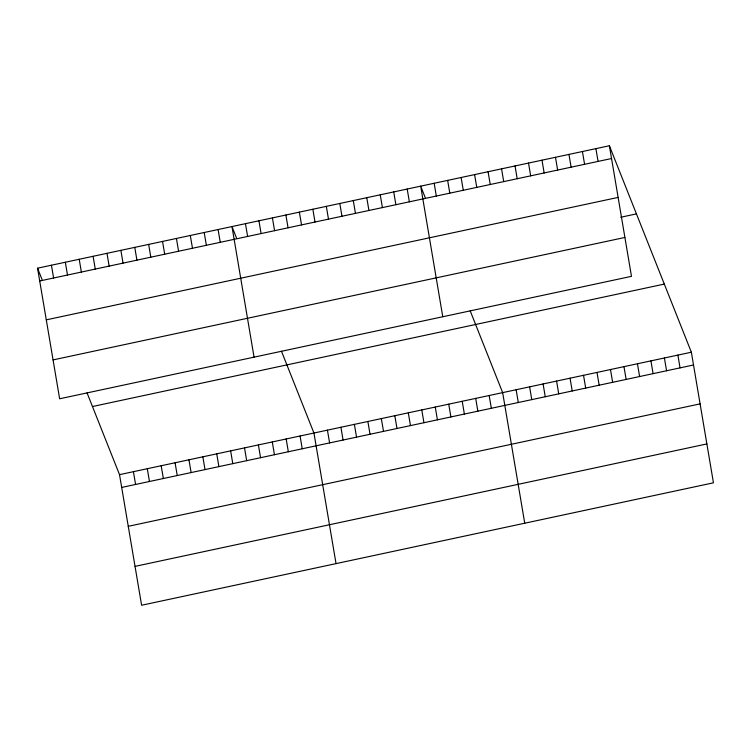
<?xml version="1.0" encoding="UTF-8"?>
<svg xmlns="http://www.w3.org/2000/svg" width="751" height="751" viewBox="0 0 751 751"><rect width="100%" height="100%" fill="white"/><g stroke="black" fill="none" stroke-linecap="round" stroke-linejoin="round"><path stroke-width="1.13" d="M609.39 145.75L631.478 276.34L59.639 398.781L37.55 268.191L609.39 145.75L691.361 352.219L713.45 482.809L141.61 605.25L119.522 474.66L87.05 392.876M39.709 280.977L611.549 158.527M46.29 319.851L618.12 197.41M620.711 217.255L636.435 213.885M53.058 359.907L624.898 237.457M92.476 406.526L664.306 284.085M119.522 474.66L691.361 352.219M121.69 487.437L693.52 364.995M128.261 526.32L700.101 403.869M135.039 566.376L706.879 443.925M425.188 197.513L420.682 186.154L442.771 316.744M470.182 310.839L502.654 392.623L524.742 523.212M236.481 237.917L231.975 226.567L254.063 357.147M281.475 351.243L313.946 433.027L336.035 563.616M37.55 268.191L42.056 279.55M677.881 355.101L680.049 367.887M664.4 357.992L666.569 370.769M650.929 360.874L653.088 373.651M637.449 363.766L639.608 376.542M595.909 148.632L598.068 161.418M623.968 366.648L626.127 379.424M582.429 151.524L584.588 164.3M610.488 369.539L612.647 382.315M568.948 154.406L571.107 167.191M597.007 372.421L599.167 385.197M555.468 157.297L557.636 170.073M583.527 375.303L585.696 388.089M541.997 160.179L544.156 172.965M570.056 378.194L572.215 390.971M528.516 163.07L530.675 175.847M556.575 381.076L558.735 393.862M515.036 165.952L517.195 178.729M543.095 383.968L545.254 396.744M501.555 168.844L503.714 181.62M529.615 386.849L531.774 399.635M488.075 171.726L490.234 184.502M516.134 389.741L518.293 402.517M474.594 174.617L476.763 187.393M461.114 177.499L463.283 190.275M489.173 395.514L491.342 408.291M447.643 180.381L449.802 193.167M475.702 398.396L477.861 411.173M434.162 183.272L436.322 196.049M462.222 401.287L464.381 414.064M448.741 404.169L450.9 416.946M407.202 189.045L409.361 201.822M435.261 407.051L437.42 419.837M393.721 191.927L395.88 204.704M421.78 409.943L423.94 422.719M380.241 194.819L382.409 207.595M408.3 412.825L410.468 425.61M366.77 197.701L368.929 210.477M394.829 415.716L396.988 428.492M353.289 200.592L355.448 213.368M381.348 418.598L383.508 431.374M339.809 203.474L341.968 216.25M367.868 421.489L370.027 434.266M326.328 206.356L328.487 219.142M354.388 424.371L356.547 437.148M312.848 209.247L315.007 222.024M340.907 427.263L343.066 440.039M299.367 212.129L301.526 224.915M327.427 430.145L329.595 442.921M285.887 215.021L288.055 227.797M272.416 217.903L274.575 230.688M300.062 436.002L302.221 448.779M258.935 220.794L261.095 233.57M286.178 438.978L288.337 451.755M245.455 223.676L247.614 236.452M272.284 441.954L274.453 454.73M258.4 444.93L260.559 457.706M218.09 229.534L220.25 242.32M244.516 447.896L246.675 460.682M204.197 232.51L206.365 245.286M230.623 450.872L232.791 463.649M190.313 235.485L192.472 248.262M216.739 453.848L218.898 466.624M176.429 238.461L178.588 251.238M202.854 456.824L205.014 469.6M162.535 241.428L164.694 254.214M188.961 459.79L191.12 472.576M148.651 244.404L150.81 257.18M175.077 462.766L177.236 475.543M134.767 247.379L136.926 260.156M161.183 465.742L163.352 478.518M120.873 250.355L123.033 263.132M147.299 468.718L149.458 481.494M106.989 253.331L109.148 266.107M133.415 471.684L135.574 484.47M93.096 256.298L95.264 269.083M79.212 259.273L81.371 272.05M65.328 262.249L67.487 275.026M51.434 265.225L53.603 278.001"/></g></svg>
